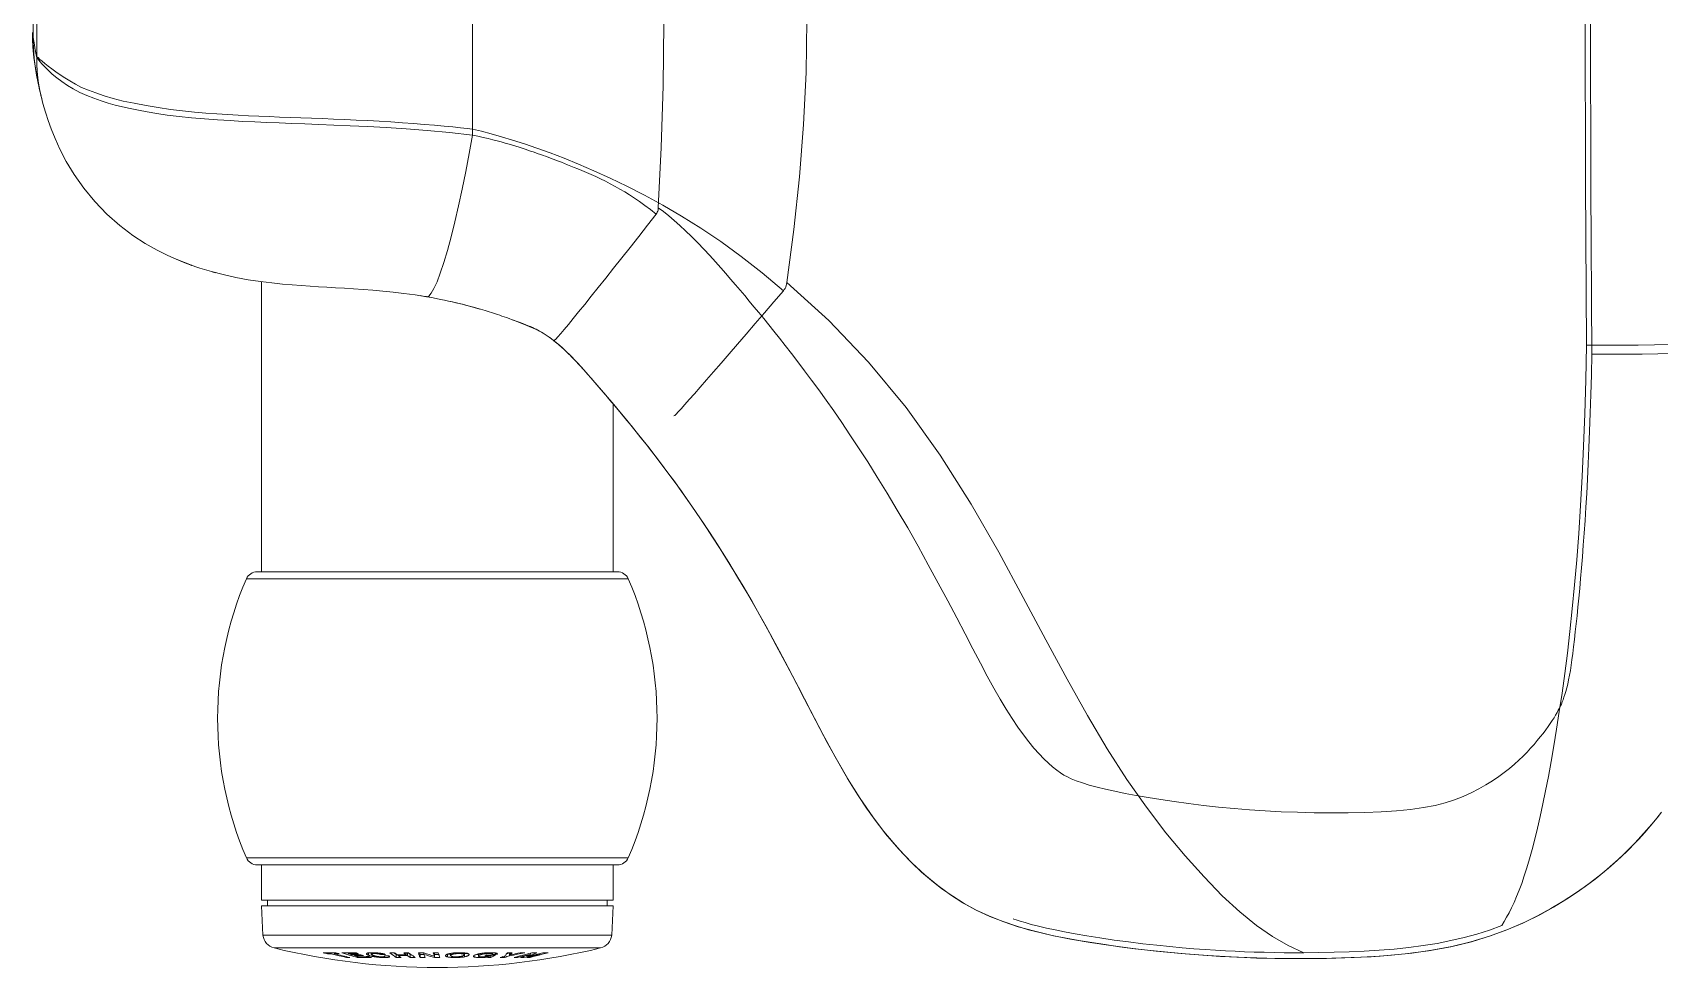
# Model space of a CAD drawing. Header units: centimetres. Extents: x 118932 to 154602, y -32682 to -23521.
# Drawn here: x 129552.34 to 129580.09, y -28103.55 to -28087.61 of the extents above; entities that cross this region are included whole.
import ezdxf

# ---------------------------------------------------------------- set-up
doc = ezdxf.new("R2010")
doc.units = ezdxf.units.CM
doc.header["$LTSCALE"] = 50
doc.header["$MEASUREMENT"] = 0
doc.layers.add('GEN_02_TF_Mobilya', color=7, linetype='Continuous', lineweight=5, true_color=0x745e3d)

# ---------------------------------------------------------------- blocks, each defined once
blk = doc.blocks.new('spor aletleri 5')
at = {"layer": 'GEN_02_TF_Mobilya'}
for p, q in [((-90.096, -11.267), (-90.09, -11.292)), ((-86.34, -14.412), (-86.34, -19.36)), ((-83.534, -14.668), (-83.411, -14.69)), ((-80.341, -16.497), (-80.341, -19.36)), ((-86.598, -19.48), (-80.083, -19.48)), ((-86.598, -24.238), (-80.083, -24.238)), ((-80.267, -24.359), (-86.415, -24.359)), ((-86.24, -25.059), (-86.24, -24.959)), ((-80.441, -25.059), (-80.441, -24.959)), ((-86.125, -25.777), (-80.556, -25.777)), ((-84.467, -25.882), (-84.467, -25.883)), ((-84.414, -25.873), (-84.414, -25.858)), ((-84.041, -25.887), (-84.034, -25.887)), ((-83.802, -25.888), (-83.793, -25.888)), ((-83.063, -25.88), (-83.063, -25.861)), ((-82.976, -25.873), (-82.976, -25.857)), ((-82.803, -25.898), (-82.803, -25.882)), ((-82.559, -25.881), (-82.559, -25.864)), ((-82.545, -25.938), (-82.545, -25.927)), ((-82.465, -25.873), (-82.465, -25.858)), ((-81.594, -25.882), (-81.594, -25.871))]:
    blk.add_line(p, q, dxfattribs=at)
at = {"layer": 'GEN_02_TF_Mobilya', "flags": 128}
for points in [[(-73.517, -25.282), (-73.504, -25.287), (-73.465, -25.299), (-73.4, -25.319), (-73.314, -25.344), (-73.208, -25.374), (-73.086, -25.405), (-72.952, -25.437), (-72.803, -25.47), (-72.641, -25.502), (-72.462, -25.536), (-72.259, -25.571), (-72.037, -25.606), (-71.797, -25.641), (-71.549, -25.674), (-71.306, -25.705), (-71.069, -25.731), (-70.845, -25.754), (-70.633, -25.773), (-70.433, -25.79), (-70.244, -25.804), (-70.066, -25.815), (-69.896, -25.825), (-69.732, -25.833), (-69.57, -25.84), (-69.404, -25.846), (-69.237, -25.851), (-69.066, -25.855), (-68.895, -25.857), (-68.727, -25.858), (-68.557, -25.858), (-68.828, -25.733), (-69.095, -25.58), (-69.368, -25.391), (-69.653, -25.16), (-69.951, -24.885), (-70.261, -24.566), (-70.583, -24.208), (-70.911, -23.812), (-71.243, -23.378), (-71.576, -22.903), (-71.912, -22.382), (-72.252, -21.811), (-72.599, -21.193), (-72.959, -20.523), (-73.345, -19.798), (-73.764, -19.025), (-74.236, -18.206), (-74.763, -17.373), (-75.345, -16.56), (-75.983, -15.787), (-76.662, -15.076), (-77.378, -14.427), (-77.259, -13.524), (-77.165, -12.626), (-77.095, -11.733), (-77.051, -10.843), (-77.037, -9.956)], [(-63.67, -9.961), (-63.664, -12.806), (-63.646, -15.649), (-63.654, -16.002), (-63.663, -16.339), (-63.673, -16.658), (-63.684, -16.961), (-63.696, -17.249), (-63.708, -17.522), (-63.721, -17.78), (-63.734, -18.026), (-63.748, -18.26), (-63.762, -18.484), (-63.777, -18.7), (-63.792, -18.907), (-63.807, -19.105), (-63.822, -19.293), (-63.838, -19.473), (-63.853, -19.645), (-63.869, -19.808), (-63.884, -19.963), (-63.899, -20.11), (-63.914, -20.25), (-63.929, -20.385), (-63.944, -20.515), (-63.958, -20.64), (-63.972, -20.755), (-63.985, -20.86), (-63.999, -20.955), (-64.013, -21.043), (-64.027, -21.126), (-64.043, -21.203), (-64.058, -21.275), (-64.074, -21.34), (-64.09, -21.4), (-64.106, -21.453), (-64.122, -21.5), (-64.137, -21.543), (-64.151, -21.581), (-64.166, -21.616), (-64.181, -21.649), (-64.198, -21.685), (-64.218, -21.723), (-64.24, -21.762), (-64.264, -21.804), (-64.291, -21.849), (-64.321, -21.896), (-64.355, -21.946), (-64.392, -22), (-64.433, -22.056), (-64.478, -22.116), (-64.526, -22.178), (-64.577, -22.241), (-64.632, -22.305), (-64.69, -22.371), (-64.752, -22.437), (-64.819, -22.505), (-64.89, -22.574), (-64.967, -22.643), (-65.049, -22.713), (-65.139, -22.784), (-65.235, -22.854), (-65.34, -22.925), (-65.453, -22.996), (-65.575, -23.065), (-65.706, -23.132), (-65.844, -23.194), (-65.991, -23.25), (-66.146, -23.3), (-66.319, -23.344), (-66.517, -23.382), (-66.739, -23.415), (-66.981, -23.44), (-67.241, -23.457), (-67.517, -23.468), (-67.802, -23.473), (-68.092, -23.474), (-68.382, -23.47), (-68.667, -23.463), (-68.946, -23.452), (-69.22, -23.438), (-69.487, -23.42), (-69.75, -23.399), (-70.014, -23.374), (-70.273, -23.345), (-70.527, -23.314), (-70.771, -23.28), (-71, -23.246), (-71.216, -23.211), (-71.417, -23.175), (-71.606, -23.14), (-71.782, -23.105), (-71.942, -23.07), (-72.087, -23.034), (-72.219, -22.999), (-72.337, -22.962), (-72.441, -22.926), (-72.527, -22.89), (-72.593, -22.859), (-72.651, -22.827), (-72.711, -22.788), (-72.775, -22.742), (-72.844, -22.688), (-72.917, -22.624), (-72.994, -22.55), (-73.077, -22.464), (-73.163, -22.368), (-73.252, -22.26), (-73.343, -22.141), (-73.437, -22.009), (-73.535, -21.864), (-73.635, -21.705), (-73.739, -21.531), (-73.846, -21.343), (-73.959, -21.139), (-74.077, -20.917), (-74.203, -20.677), (-74.338, -20.419), (-74.481, -20.146), (-74.634, -19.856), (-74.795, -19.555), (-74.965, -19.241), (-75.141, -18.923), (-75.317, -18.611), (-75.494, -18.308), (-75.667, -18.019), (-75.836, -17.744), (-75.998, -17.487), (-76.154, -17.246), (-76.302, -17.022), (-76.443, -16.813), (-76.579, -16.617), (-76.709, -16.432), (-76.835, -16.257), (-76.956, -16.091), (-77.075, -15.932), (-77.189, -15.781), (-77.299, -15.637), (-77.405, -15.502), (-77.504, -15.376), (-77.598, -15.258), (-77.688, -15.147), (-77.774, -15.041), (-77.858, -14.939), (-77.939, -14.841), (-78.019, -14.745), (-78.098, -14.651), (-78.177, -14.558), (-78.257, -14.465), (-78.338, -14.371), (-78.42, -14.275), (-78.505, -14.178), (-78.595, -14.076), (-78.692, -13.968), (-78.794, -13.857), (-78.899, -13.748), (-79.003, -13.642), (-79.105, -13.544), (-79.204, -13.453), (-79.3, -13.369), (-79.393, -13.291), (-79.484, -13.218), (-79.571, -13.152), (-79.52, -12.124), (-79.49, -11.075), (-79.479, -9.996)], [(-63.761, -9.961), (-63.755, -12.729), (-63.737, -15.495), (-63.751, -16.095), (-63.768, -16.669), (-63.788, -17.216), (-63.812, -17.737), (-63.839, -18.232), (-63.87, -18.705), (-63.904, -19.155), (-63.94, -19.583), (-63.979, -19.991), (-64.021, -20.379), (-64.064, -20.748), (-64.109, -21.098), (-64.155, -21.431), (-64.201, -21.746), (-64.248, -22.046), (-64.295, -22.33), (-64.342, -22.599), (-64.388, -22.854), (-64.434, -23.095), (-64.48, -23.321), (-64.526, -23.534), (-64.572, -23.735), (-64.617, -23.922), (-64.663, -24.097), (-64.708, -24.259), (-64.754, -24.409), (-64.799, -24.548), (-64.843, -24.675), (-64.887, -24.793), (-64.931, -24.901), (-64.974, -25.001), (-65.016, -25.092), (-65.058, -25.177), (-65.1, -25.254), (-65.142, -25.327), (-65.184, -25.395), (-65.392, -25.471), (-65.606, -25.539), (-65.826, -25.599), (-66.051, -25.652), (-66.284, -25.698), (-66.523, -25.737), (-66.769, -25.77), (-67.02, -25.797), (-67.274, -25.817), (-67.531, -25.833), (-67.787, -25.844), (-68.044, -25.851), (-68.301, -25.856), (-68.557, -25.858)], [(-82.741, -8.011), (-82.741, -11.911), (-82.796, -12.224), (-82.855, -12.532), (-82.916, -12.833), (-82.979, -13.121), (-83.043, -13.394), (-83.106, -13.648), (-83.169, -13.88), (-83.231, -14.086), (-83.29, -14.265), (-83.346, -14.413), (-83.398, -14.528), (-83.446, -14.61), (-83.488, -14.658), (-83.525, -14.67), (-83.721, -14.638), (-83.911, -14.612), (-84.094, -14.59), (-84.271, -14.572), (-84.442, -14.557), (-84.608, -14.545), (-84.77, -14.535), (-84.927, -14.526), (-85.078, -14.517), (-85.225, -14.508), (-85.368, -14.5), (-85.513, -14.491), (-85.661, -14.48), (-85.817, -14.468), (-85.984, -14.453), (-86.164, -14.435), (-86.36, -14.41), (-86.566, -14.379), (-86.78, -14.34), (-86.994, -14.293), (-87.196, -14.24), (-87.39, -14.182), (-87.576, -14.118), (-87.757, -14.047), (-87.937, -13.968), (-88.123, -13.875), (-88.323, -13.762), (-88.535, -13.623), (-88.759, -13.454), (-88.978, -13.26), (-89.185, -13.047), (-89.373, -12.819), (-89.535, -12.587), (-89.671, -12.361), (-89.778, -12.155), (-89.862, -11.969), (-89.927, -11.806), (-89.979, -11.662), (-90.02, -11.538), (-90.051, -11.433), (-90.075, -11.349), (-90.09, -11.292), (-90.116, -11.178), (-90.138, -11.063), (-90.154, -10.947), (-90.165, -10.831), (-90.171, -10.714), (-90.171, -10.597), (-90.171, -9.325)], [(-77.437, -14.566), (-77.802, -14.261), (-78.159, -13.982), (-78.507, -13.73), (-78.846, -13.501), (-79.175, -13.293), (-79.495, -13.105), (-79.806, -12.936), (-80.106, -12.783), (-80.395, -12.645), (-80.671, -12.52), (-80.932, -12.408), (-81.18, -12.307), (-81.416, -12.216), (-81.641, -12.135), (-81.856, -12.063), (-82.058, -11.999), (-82.246, -11.942), (-82.423, -11.892), (-82.588, -11.848), (-82.741, -11.81), (-82.834, -11.8), (-82.946, -11.788), (-83.078, -11.774), (-83.226, -11.76), (-83.388, -11.745), (-83.563, -11.73), (-83.747, -11.715), (-83.938, -11.701), (-84.133, -11.688), (-84.332, -11.676), (-84.529, -11.666), (-84.726, -11.656), (-84.92, -11.648), (-85.111, -11.64), (-85.3, -11.632), (-85.486, -11.625), (-85.67, -11.619), (-85.853, -11.612), (-86.033, -11.604), (-86.211, -11.597), (-86.388, -11.59), (-86.564, -11.582), (-86.739, -11.573), (-86.918, -11.563), (-87.101, -11.55), (-87.289, -11.536), (-87.485, -11.519), (-87.686, -11.498), (-87.895, -11.474), (-88.104, -11.444), (-88.31, -11.409), (-88.51, -11.37), (-88.7, -11.333), (-88.872, -11.291), (-89.025, -11.242), (-89.165, -11.19), (-89.294, -11.145), (-89.41, -11.099), (-89.513, -11.044), (-89.608, -10.988), (-89.696, -10.937), (-89.776, -10.887), (-89.851, -10.835), (-89.919, -10.784), (-89.981, -10.736), (-90.035, -10.691), (-90.083, -10.654), (-90.121, -10.622), (-90.151, -10.591), (-90.171, -10.577), (-90.183, -10.53), (-90.194, -10.48), (-90.205, -10.428), (-90.215, -10.372), (-90.225, -10.313), (-90.234, -10.25), (-90.234, -9.672)], [(-90.214, -10.655), (-90.217, -10.635), (-90.228, -10.535), (-90.238, -10.432), (-90.244, -10.324), (-90.247, -10.212), (-90.246, -10.163), (-90.245, -10.284), (-90.239, -10.407), (-90.229, -10.531), (-90.214, -10.655), (-90.196, -10.775), (-90.211, -10.662)], [(-90.235, -10.25), (-90.234, -10.25), (-90.233, -10.332), (-90.231, -10.419), (-90.226, -10.508), (-90.218, -10.602), (-90.207, -10.699), (-90.192, -10.799), (-90.196, -10.775), (-90.177, -10.889), (-90.156, -11), (-90.134, -11.104), (-90.112, -11.202), (-90.097, -11.261)], [(-90.234, -10.255), (-90.221, -10.339), (-90.208, -10.416), (-90.195, -10.485), (-90.183, -10.545), (-90.171, -10.597), (-90.151, -10.618), (-90.12, -10.66), (-90.081, -10.705), (-90.033, -10.755), (-89.976, -10.813), (-89.91, -10.874), (-89.833, -10.936), (-89.746, -10.999), (-89.652, -11.064), (-89.552, -11.126), (-89.441, -11.185), (-89.322, -11.237), (-89.199, -11.285), (-89.075, -11.328), (-88.957, -11.367), (-88.837, -11.402), (-88.711, -11.432), (-88.579, -11.461), (-88.439, -11.489), (-88.289, -11.517), (-88.126, -11.544), (-87.948, -11.57), (-87.747, -11.595), (-87.532, -11.617), (-87.312, -11.637), (-87.09, -11.653), (-86.876, -11.666), (-86.665, -11.678), (-86.456, -11.688), (-86.247, -11.697), (-86.037, -11.705), (-85.822, -11.714), (-85.599, -11.722), (-85.362, -11.731), (-85.106, -11.741), (-84.83, -11.752), (-84.531, -11.766), (-84.211, -11.784), (-83.871, -11.807), (-83.512, -11.835), (-83.135, -11.869), (-82.741, -11.911), (-82.648, -11.931), (-82.56, -11.951), (-82.476, -11.971), (-82.396, -11.991), (-82.321, -12.011), (-82.25, -12.03), (-82.182, -12.049), (-82.118, -12.068), (-82.058, -12.086), (-82.001, -12.103), (-81.946, -12.12), (-81.894, -12.137), (-81.844, -12.153), (-81.797, -12.169), (-81.75, -12.185), (-81.706, -12.2), (-81.662, -12.215), (-81.62, -12.23), (-81.578, -12.245), (-81.537, -12.259), (-81.495, -12.274), (-81.453, -12.29), (-81.411, -12.306), (-81.367, -12.322), (-81.321, -12.34), (-81.274, -12.358), (-81.224, -12.377), (-81.173, -12.398), (-81.12, -12.419), (-81.066, -12.441), (-81.008, -12.464), (-80.944, -12.49), (-80.874, -12.518), (-80.798, -12.55), (-80.719, -12.584), (-80.637, -12.621), (-80.556, -12.66), (-80.473, -12.701), (-80.39, -12.743), (-80.308, -12.788), (-80.226, -12.834), (-80.144, -12.883), (-80.062, -12.934), (-79.978, -12.988), (-79.891, -13.047), (-79.8, -13.112), (-79.705, -13.183), (-79.608, -13.26)], [(-90.192, -10.799), (-90.192, -10.8), (-90.177, -10.886), (-90.162, -10.971), (-90.158, -10.988)], [(-90.171, -10.577), (-90.171, -10.7), (-90.165, -10.822), (-90.154, -10.944), (-90.137, -11.065), (-90.114, -11.185)], [(-90.152, -11.02), (-90.146, -11.05), (-90.127, -11.138), (-90.107, -11.221), (-90.088, -11.299)], [(-81.352, -15.419), (-81.342, -15.413), (-81.32, -15.391), (-81.285, -15.352), (-81.237, -15.297), (-81.177, -15.227), (-81.105, -15.141), (-81.023, -15.041), (-80.93, -14.927), (-80.827, -14.8), (-80.715, -14.662), (-80.595, -14.512), (-80.467, -14.352), (-80.334, -14.184), (-80.195, -14.008), (-80.052, -13.827), (-79.905, -13.641), (-79.757, -13.451), (-79.608, -13.26), (-79.597, -13.245), (-79.589, -13.229), (-79.582, -13.211), (-79.576, -13.193), (-79.573, -13.173), (-79.571, -13.152)], [(-87.704, -14.069), (-87.605, -14.107), (-87.529, -14.135), (-87.537, -14.132), (-87.794, -14.031)], [(-87.125, -14.259), (-87.182, -14.244), (-87.192, -14.241)], [(-79.304, -16.698), (-79.292, -16.694), (-79.267, -16.673), (-79.231, -16.634), (-79.182, -16.579), (-79.12, -16.509), (-79.044, -16.424), (-78.956, -16.325), (-78.857, -16.213), (-78.748, -16.087), (-78.628, -15.95), (-78.5, -15.803), (-78.364, -15.645), (-78.22, -15.479), (-78.071, -15.306), (-77.917, -15.127), (-77.759, -14.943), (-77.598, -14.756), (-77.437, -14.566), (-77.422, -14.548), (-77.409, -14.527), (-77.398, -14.504), (-77.389, -14.48), (-77.382, -14.454), (-77.378, -14.427)], [(-83.526, -14.666), (-83.534, -14.668), (-83.58, -14.66), (-83.635, -14.651)], [(-83.525, -14.67), (-83.441, -14.685), (-83.362, -14.699), (-83.287, -14.714), (-83.216, -14.729), (-83.149, -14.744), (-83.085, -14.758), (-83.025, -14.772), (-82.968, -14.786), (-82.914, -14.799), (-82.862, -14.812), (-82.814, -14.825), (-82.768, -14.837), (-82.724, -14.849), (-82.682, -14.861), (-82.642, -14.872), (-82.603, -14.884), (-82.565, -14.895), (-82.527, -14.906), (-82.491, -14.917), (-82.455, -14.928), (-82.419, -14.94), (-82.383, -14.951), (-82.348, -14.962), (-82.312, -14.974), (-82.276, -14.986), (-82.24, -14.999), (-82.202, -15.012), (-82.161, -15.026), (-82.116, -15.043), (-82.063, -15.062), (-81.944, -15.106), (-81.885, -15.127), (-81.834, -15.147), (-81.792, -15.163), (-81.754, -15.179), (-81.719, -15.194), (-81.687, -15.209), (-81.657, -15.224), (-81.627, -15.239), (-81.597, -15.256), (-81.566, -15.273), (-81.535, -15.292), (-81.503, -15.312), (-81.469, -15.334), (-81.433, -15.359), (-81.394, -15.387)], [(-82.615, -14.88), (-82.616, -14.88), (-82.871, -14.81), (-83.112, -14.752)], [(-81.664, -15.22), (-81.812, -15.158), (-82.052, -15.066)], [(-81.355, -15.417), (-81.358, -15.414), (-81.392, -15.389), (-81.424, -15.365)], [(-62.458, -23.462), (-62.537, -23.561), (-62.62, -23.663), (-62.711, -23.768), (-62.808, -23.877), (-62.914, -23.99), (-63.029, -24.107), (-63.153, -24.227), (-63.288, -24.35), (-63.433, -24.475), (-63.59, -24.601), (-63.759, -24.728), (-63.94, -24.855), (-64.135, -24.981), (-64.345, -25.106), (-64.574, -25.23), (-64.823, -25.351), (-65.095, -25.467), (-65.392, -25.576), (-65.708, -25.671), (-66.037, -25.751), (-66.374, -25.815), (-66.717, -25.864), (-67.064, -25.901), (-67.41, -25.926), (-67.75, -25.942), (-68.082, -25.952), (-68.409, -25.957), (-68.732, -25.958), (-69.053, -25.955), (-69.368, -25.948), (-69.676, -25.936), (-69.981, -25.921), (-70.285, -25.902), (-70.585, -25.878), (-70.882, -25.851), (-71.171, -25.821), (-71.445, -25.789), (-71.704, -25.755), (-71.946, -25.72), (-72.175, -25.685), (-72.396, -25.649), (-72.612, -25.61), (-72.827, -25.567), (-73.041, -25.519), (-73.255, -25.465), (-73.47, -25.402), (-73.69, -25.328), (-73.914, -25.24), (-74.137, -25.136), (-74.352, -25.02), (-74.549, -24.896), (-74.734, -24.766), (-74.91, -24.628), (-75.079, -24.482), (-75.245, -24.325), (-75.408, -24.158), (-75.566, -23.98), (-75.722, -23.793), (-75.873, -23.596), (-76.02, -23.39), (-76.162, -23.177), (-76.299, -22.958), (-76.431, -22.735), (-76.561, -22.506), (-76.689, -22.271), (-76.816, -22.031), (-76.945, -21.785), (-77.076, -21.532), (-77.213, -21.268), (-77.356, -20.995), (-77.506, -20.713), (-77.66, -20.428), (-77.816, -20.146), (-77.972, -19.87), (-78.126, -19.606), (-78.277, -19.354), (-78.423, -19.117), (-78.564, -18.894), (-78.698, -18.687), (-78.826, -18.494), (-78.948, -18.314), (-79.065, -18.146), (-79.177, -17.987), (-79.285, -17.837), (-79.39, -17.694), (-79.493, -17.557), (-79.592, -17.427), (-79.688, -17.302), (-79.78, -17.185), (-79.867, -17.074), (-79.95, -16.971), (-80.03, -16.872), (-80.107, -16.779), (-80.181, -16.688), (-80.254, -16.601), (-80.326, -16.516), (-80.397, -16.431), (-80.468, -16.348), (-80.54, -16.264), (-80.614, -16.179), (-80.689, -16.091), (-80.767, -16.003), (-80.844, -15.916), (-80.917, -15.835), (-80.987, -15.759), (-81.052, -15.691), (-81.113, -15.63), (-81.17, -15.576), (-81.221, -15.529), (-81.268, -15.488), (-81.312, -15.451), (-81.352, -15.419), (-81.394, -15.387)], [(-62.506, -23.523), (-62.561, -23.592), (-62.65, -23.697), (-62.744, -23.806), (-62.846, -23.919), (-62.959, -24.037), (-63.082, -24.159), (-63.215, -24.285), (-63.361, -24.414), (-63.519, -24.545), (-63.691, -24.678), (-63.878, -24.812), (-64.08, -24.946), (-64.299, -25.079), (-64.535, -25.21), (-64.792, -25.336), (-65.07, -25.457), (-65.373, -25.57), (-65.701, -25.67), (-66.054, -25.755), (-66.431, -25.824), (-66.831, -25.878), (-67.255, -25.916), (-67.701, -25.941), (-68.171, -25.954), (-68.675, -25.958), (-69.19, -25.952), (-69.702, -25.935), (-70.196, -25.908), (-70.651, -25.873), (-71.077, -25.831), (-71.477, -25.784), (-71.852, -25.734), (-72.205, -25.681), (-72.538, -25.624), (-72.853, -25.562), (-73.151, -25.492), (-73.431, -25.414), (-73.693, -25.327), (-73.934, -25.231), (-74.16, -25.125), (-74.375, -25.006), (-74.588, -24.87), (-74.805, -24.711), (-75.025, -24.53), (-75.247, -24.323), (-75.47, -24.089), (-75.693, -23.829), (-75.913, -23.542), (-76.13, -23.227), (-76.343, -22.885), (-76.555, -22.516), (-76.765, -22.129), (-76.975, -21.727), (-77.18, -21.331), (-77.373, -20.963), (-77.558, -20.617), (-77.733, -20.295), (-77.901, -19.994), (-78.063, -19.714), (-78.218, -19.451), (-78.369, -19.203), (-78.515, -18.97), (-78.656, -18.752), (-78.791, -18.546), (-78.923, -18.351), (-79.05, -18.167), (-79.173, -17.993), (-79.292, -17.828), (-79.407, -17.671), (-79.519, -17.523), (-79.626, -17.383), (-79.729, -17.249), (-79.829, -17.122), (-79.926, -17.002), (-80.019, -16.886), (-80.109, -16.776), (-80.196, -16.671), (-80.28, -16.57), (-80.361, -16.474), (-80.439, -16.382), (-80.514, -16.295), (-80.585, -16.212), (-80.653, -16.133), (-80.718, -16.059), (-80.779, -15.989), (-80.837, -15.924), (-80.892, -15.862), (-80.944, -15.805), (-80.993, -15.752), (-81.041, -15.703), (-81.086, -15.657), (-81.129, -15.614), (-81.171, -15.574), (-81.211, -15.538), (-81.25, -15.503), (-81.287, -15.471), (-81.323, -15.442), (-81.343, -15.427)], [(-61.1, -15.407), (-61.194, -15.421), (-61.317, -15.435), (-61.469, -15.447), (-61.646, -15.459), (-61.849, -15.469), (-62.073, -15.478), (-62.317, -15.485), (-62.579, -15.49), (-62.855, -15.494), (-63.142, -15.496), (-63.437, -15.496), (-63.737, -15.495)], [(-61.006, -15.528), (-61.036, -15.545), (-61.096, -15.561), (-61.185, -15.576), (-61.304, -15.59), (-61.45, -15.602), (-61.621, -15.614), (-61.816, -15.624), (-62.033, -15.633), (-62.27, -15.64), (-62.523, -15.645), (-62.79, -15.649), (-63.068, -15.651), (-63.355, -15.651), (-63.646, -15.649)], [(-80.267, -19.36), (-80.274, -19.36), (-86.415, -19.36)], [(-80.341, -24.359), (-80.341, -24.959), (-86.34, -24.959), (-86.34, -24.359)], [(-80.341, -25.059), (-86.34, -25.059), (-86.315, -25.559), (-80.366, -25.559), (-80.341, -25.059)], [(-85.234, -25.859), (-85.234, -25.873), (-85.263, -25.866), (-85.291, -25.858), (-85.237, -25.859), (-85.183, -25.859), (-85.129, -25.859), (-85.075, -25.858), (-85.047, -25.866), (-85.018, -25.873), (-85.038, -25.874), (-85.058, -25.874), (-85.078, -25.874), (-85.098, -25.874)], [(-85.234, -25.873), (-85.214, -25.874), (-85.194, -25.874), (-85.174, -25.874), (-85.154, -25.874), (-85.154, -25.859)], [(-85.154, -25.874), (-85.084, -25.893), (-85.017, -25.909), (-84.953, -25.925), (-84.891, -25.939), (-84.891, -25.926)], [(-85.098, -25.858), (-85.098, -25.874), (-85.061, -25.884), (-85.026, -25.893), (-84.991, -25.902), (-84.958, -25.91), (-84.926, -25.918), (-84.895, -25.925), (-84.865, -25.932), (-84.836, -25.939), (-84.864, -25.939), (-84.891, -25.939)], [(-84.709, -25.92), (-84.709, -25.938), (-84.737, -25.93), (-84.766, -25.922), (-84.797, -25.913), (-84.828, -25.903), (-84.862, -25.893), (-84.896, -25.882), (-84.933, -25.87), (-84.971, -25.858), (-84.911, -25.859), (-84.851, -25.859), (-84.792, -25.859), (-84.732, -25.858), (-84.72, -25.862), (-84.697, -25.87), (-84.685, -25.874), (-84.728, -25.874), (-84.771, -25.874), (-84.814, -25.874), (-84.857, -25.874)], [(-84.857, -25.859), (-84.857, -25.874), (-84.83, -25.883), (-84.803, -25.891), (-84.756, -25.892)], [(-84.709, -25.938), (-84.648, -25.939), (-84.586, -25.939), (-84.525, -25.939), (-84.463, -25.938), (-84.486, -25.931), (-84.51, -25.925), (-84.555, -25.925), (-84.599, -25.926), (-84.644, -25.926), (-84.689, -25.925), (-84.706, -25.921), (-84.723, -25.916), (-84.739, -25.911), (-84.756, -25.906), (-84.756, -25.892), (-84.725, -25.892), (-84.686, -25.891), (-84.646, -25.891), (-84.623, -25.898), (-84.6, -25.905), (-84.639, -25.906), (-84.678, -25.906), (-84.717, -25.906), (-84.756, -25.906)], [(-84.517, -25.861), (-84.517, -25.9), (-84.523, -25.897), (-84.528, -25.895), (-84.533, -25.893), (-84.537, -25.89), (-84.541, -25.888), (-84.544, -25.886), (-84.547, -25.883), (-84.549, -25.881), (-84.55, -25.879), (-84.55, -25.877), (-84.55, -25.876), (-84.55, -25.875), (-84.549, -25.873), (-84.548, -25.871), (-84.545, -25.869), (-84.54, -25.866), (-84.533, -25.864), (-84.524, -25.862), (-84.513, -25.86), (-84.501, -25.859), (-84.486, -25.858), (-84.47, -25.857)], [(-84.399, -25.93), (-84.41, -25.928), (-84.421, -25.926), (-84.431, -25.924), (-84.441, -25.922), (-84.451, -25.92), (-84.459, -25.918), (-84.468, -25.916), (-84.476, -25.914), (-84.484, -25.912), (-84.491, -25.909), (-84.498, -25.907), (-84.504, -25.905), (-84.511, -25.902), (-84.517, -25.9)], [(-84.492, -25.858), (-84.478, -25.862), (-84.467, -25.865)], [(-84.47, -25.857), (-84.45, -25.857), (-84.436, -25.857), (-84.422, -25.858), (-84.408, -25.858), (-84.395, -25.859), (-84.382, -25.859), (-84.369, -25.86), (-84.355, -25.861), (-84.342, -25.863), (-84.33, -25.864), (-84.317, -25.866), (-84.306, -25.867), (-84.294, -25.869), (-84.289, -25.87), (-84.283, -25.871), (-84.278, -25.872), (-84.272, -25.874), (-84.267, -25.875), (-84.262, -25.876), (-84.258, -25.877), (-84.253, -25.878), (-84.249, -25.879), (-84.244, -25.881), (-84.24, -25.882), (-84.238, -25.882), (-84.227, -25.886), (-84.265, -25.886), (-84.303, -25.887)], [(-84.467, -25.857), (-84.467, -25.88), (-84.466, -25.857)], [(-84.303, -25.868), (-84.303, -25.887), (-84.31, -25.885), (-84.318, -25.883), (-84.326, -25.881), (-84.335, -25.879), (-84.344, -25.878), (-84.354, -25.876), (-84.364, -25.875), (-84.375, -25.874), (-84.385, -25.873), (-84.395, -25.873), (-84.405, -25.873), (-84.414, -25.873), (-84.428, -25.873), (-84.439, -25.874), (-84.449, -25.875), (-84.457, -25.876), (-84.463, -25.878), (-84.466, -25.88), (-84.467, -25.883), (-84.467, -25.885), (-84.465, -25.887), (-84.463, -25.89), (-84.459, -25.892), (-84.454, -25.895), (-84.448, -25.898), (-84.441, -25.901), (-84.434, -25.904), (-84.426, -25.907), (-84.417, -25.91), (-84.408, -25.912), (-84.399, -25.915), (-84.389, -25.917), (-84.379, -25.919), (-84.368, -25.921), (-84.355, -25.923), (-84.341, -25.924), (-84.326, -25.926), (-84.312, -25.927), (-84.298, -25.927), (-84.285, -25.927), (-84.276, -25.927), (-84.269, -25.927), (-84.262, -25.926), (-84.255, -25.926), (-84.25, -25.925), (-84.246, -25.924), (-84.244, -25.923), (-84.242, -25.923), (-84.241, -25.922), (-84.24, -25.921), (-84.239, -25.921), (-84.239, -25.92), (-84.239, -25.919), (-84.238, -25.918)], [(-84.399, -25.914), (-84.399, -25.93), (-84.38, -25.932), (-84.361, -25.934), (-84.343, -25.936), (-84.326, -25.938), (-84.308, -25.939), (-84.29, -25.94), (-84.271, -25.94), (-84.251, -25.94), (-84.251, -25.925)], [(-84.166, -25.932), (-84.166, -25.911), (-84.163, -25.913), (-84.16, -25.915), (-84.158, -25.917), (-84.156, -25.919), (-84.155, -25.921), (-84.155, -25.923), (-84.155, -25.923), (-84.155, -25.924), (-84.155, -25.926), (-84.157, -25.928), (-84.159, -25.929), (-84.162, -25.931), (-84.166, -25.932), (-84.172, -25.934), (-84.179, -25.936), (-84.188, -25.937), (-84.199, -25.938), (-84.21, -25.939), (-84.223, -25.94), (-84.237, -25.94), (-84.251, -25.94)], [(-84.238, -25.913), (-84.238, -25.918), (-84.238, -25.918), (-84.239, -25.917), (-84.239, -25.916), (-84.239, -25.916), (-84.24, -25.915), (-84.241, -25.914), (-84.242, -25.913), (-84.204, -25.912), (-84.166, -25.911)], [(-84.083, -25.859), (-84.079, -25.862), (-84.06, -25.875), (-84.041, -25.887), (-84.041, -25.938), (-84.068, -25.92), (-84.096, -25.901), (-84.125, -25.88), (-84.154, -25.858), (-84.113, -25.858), (-84.072, -25.859), (-84.061, -25.867), (-84.05, -25.875), (-84.04, -25.883), (-84.029, -25.891), (-83.99, -25.891), (-83.95, -25.891), (-83.911, -25.891), (-83.872, -25.891)], [(-84.041, -25.938), (-84, -25.938), (-83.959, -25.939), (-83.971, -25.931), (-83.984, -25.922), (-83.996, -25.914), (-84.008, -25.905), (-84.008, -25.891)], [(-84.008, -25.905), (-83.969, -25.906), (-83.93, -25.906), (-83.891, -25.906), (-83.852, -25.905), (-83.852, -25.858)], [(-83.872, -25.858), (-83.915, -25.859), (-83.904, -25.867), (-83.893, -25.875), (-83.883, -25.883), (-83.872, -25.891), (-83.872, -25.858), (-83.833, -25.858), (-83.813, -25.873), (-83.794, -25.887), (-83.775, -25.9), (-83.756, -25.913), (-83.738, -25.926), (-83.719, -25.938), (-83.761, -25.938), (-83.802, -25.939)], [(-83.852, -25.905), (-83.839, -25.914), (-83.827, -25.922), (-83.814, -25.931), (-83.802, -25.939), (-83.802, -25.888), (-83.818, -25.877), (-83.835, -25.866), (-83.847, -25.858)], [(-83.636, -25.887), (-83.636, -25.938), (-83.639, -25.928), (-83.643, -25.92), (-83.646, -25.911), (-83.648, -25.902), (-83.651, -25.894), (-83.654, -25.887), (-83.656, -25.879), (-83.661, -25.865), (-83.663, -25.858), (-83.641, -25.858), (-83.619, -25.858), (-83.596, -25.859), (-83.573, -25.859), (-83.526, -25.874), (-83.48, -25.889), (-83.436, -25.903), (-83.392, -25.915)], [(-83.646, -25.858), (-83.645, -25.862), (-83.641, -25.875), (-83.636, -25.887), (-83.608, -25.887), (-83.568, -25.888)], [(-83.569, -25.86), (-83.569, -25.886), (-83.564, -25.899), (-83.56, -25.913), (-83.555, -25.926), (-83.551, -25.939), (-83.593, -25.938), (-83.636, -25.938)], [(-83.569, -25.886), (-83.521, -25.9), (-83.475, -25.914), (-83.43, -25.927), (-83.387, -25.939), (-83.387, -25.888), (-83.392, -25.886)], [(-83.394, -25.859), (-83.392, -25.864), (-83.392, -25.915), (-83.397, -25.902), (-83.401, -25.888), (-83.406, -25.874), (-83.411, -25.859), (-83.392, -25.859), (-83.341, -25.858), (-83.325, -25.858), (-83.318, -25.881), (-83.314, -25.892), (-83.311, -25.902), (-83.308, -25.912), (-83.305, -25.921), (-83.302, -25.93), (-83.299, -25.938), (-83.341, -25.938), (-83.387, -25.939)], [(-83.387, -25.888), (-83.357, -25.888), (-83.316, -25.887)], [(-83.166, -25.882), (-83.166, -25.929), (-83.173, -25.927), (-83.178, -25.926), (-83.183, -25.924), (-83.188, -25.922), (-83.191, -25.92), (-83.194, -25.918), (-83.197, -25.916), (-83.198, -25.914), (-83.199, -25.911), (-83.2, -25.909), (-83.2, -25.909), (-83.2, -25.907), (-83.199, -25.905), (-83.198, -25.902), (-83.196, -25.9), (-83.194, -25.897), (-83.191, -25.895), (-83.188, -25.892), (-83.184, -25.89), (-83.18, -25.888), (-83.175, -25.885), (-83.17, -25.883), (-83.164, -25.881), (-83.158, -25.879), (-83.151, -25.877), (-83.144, -25.875), (-83.136, -25.873), (-83.127, -25.871), (-83.118, -25.869), (-83.102, -25.866), (-83.085, -25.864), (-83.066, -25.862), (-83.047, -25.86), (-83.027, -25.859), (-83.006, -25.858), (-82.986, -25.857), (-82.965, -25.857), (-82.945, -25.857), (-82.926, -25.858), (-82.908, -25.859), (-82.89, -25.86), (-82.874, -25.862), (-82.859, -25.863), (-82.846, -25.866), (-82.834, -25.868), (-82.826, -25.87), (-82.818, -25.873), (-82.813, -25.875), (-82.808, -25.878), (-82.804, -25.88), (-82.802, -25.882), (-82.8, -25.885), (-82.799, -25.888), (-82.799, -25.889), (-82.799, -25.89), (-82.8, -25.893), (-82.801, -25.895), (-82.803, -25.898), (-82.805, -25.9), (-82.808, -25.903), (-82.811, -25.905), (-82.815, -25.908), (-82.819, -25.91), (-82.824, -25.912), (-82.829, -25.914), (-82.835, -25.916), (-82.841, -25.919), (-82.848, -25.921), (-82.855, -25.923), (-82.863, -25.925), (-82.872, -25.926), (-82.88, -25.928)], [(-83.166, -25.929), (-83.155, -25.932), (-83.141, -25.934), (-83.126, -25.936), (-83.109, -25.938), (-83.092, -25.939), (-83.073, -25.94), (-83.053, -25.94), (-83.032, -25.94), (-83.032, -25.927)], [(-83.161, -25.88), (-83.154, -25.881), (-83.141, -25.883), (-83.127, -25.885), (-83.115, -25.886)], [(-83.115, -25.908), (-83.115, -25.907), (-83.114, -25.906), (-83.114, -25.904), (-83.113, -25.903), (-83.111, -25.901), (-83.111, -25.868)], [(-83.115, -25.869), (-83.115, -25.908), (-83.115, -25.909), (-83.114, -25.91), (-83.114, -25.912), (-83.113, -25.913), (-83.111, -25.914), (-83.109, -25.916), (-83.107, -25.917), (-83.104, -25.918), (-83.101, -25.919), (-83.097, -25.921), (-83.088, -25.923), (-83.078, -25.924), (-83.066, -25.926), (-83.053, -25.927), (-83.039, -25.927), (-83.024, -25.927), (-83.008, -25.927), (-82.992, -25.927), (-82.977, -25.925), (-82.962, -25.924), (-82.949, -25.922), (-82.936, -25.92), (-82.93, -25.919), (-82.925, -25.918), (-82.92, -25.916), (-82.915, -25.915), (-82.911, -25.914), (-82.907, -25.912), (-82.904, -25.911), (-82.9, -25.909), (-82.898, -25.908), (-82.895, -25.906), (-82.893, -25.905), (-82.891, -25.903), (-82.889, -25.901), (-82.888, -25.9), (-82.886, -25.898), (-82.886, -25.896), (-82.885, -25.895), (-82.885, -25.893), (-82.885, -25.893)], [(-82.903, -25.88), (-82.911, -25.878), (-82.922, -25.876), (-82.934, -25.874), (-82.947, -25.873), (-82.961, -25.873), (-82.976, -25.873), (-82.992, -25.873), (-83.007, -25.873), (-83.022, -25.875), (-83.037, -25.876), (-83.05, -25.878), (-83.063, -25.88), (-83.068, -25.881), (-83.073, -25.882), (-83.078, -25.883), (-83.082, -25.884), (-83.086, -25.886), (-83.089, -25.887), (-83.093, -25.888), (-83.096, -25.89), (-83.098, -25.891), (-83.101, -25.892), (-83.103, -25.894), (-83.105, -25.895), (-83.107, -25.896), (-83.109, -25.898), (-83.11, -25.899), (-83.111, -25.901)], [(-82.885, -25.878), (-82.88, -25.877), (-82.88, -25.928), (-82.896, -25.931), (-82.913, -25.933), (-82.932, -25.936), (-82.951, -25.937), (-82.971, -25.939), (-82.992, -25.94), (-83.012, -25.94), (-83.032, -25.94)], [(-82.903, -25.859), (-82.903, -25.88), (-82.899, -25.881), (-82.895, -25.882), (-82.893, -25.883), (-82.89, -25.885), (-82.888, -25.886), (-82.887, -25.887), (-82.886, -25.889), (-82.885, -25.89), (-82.885, -25.893), (-82.885, -25.892), (-82.885, -25.86)], [(-82.88, -25.877), (-82.862, -25.873), (-82.845, -25.869), (-82.839, -25.867)], [(-82.714, -25.905), (-82.714, -25.929), (-82.718, -25.928), (-82.721, -25.926), (-82.723, -25.924), (-82.725, -25.922), (-82.726, -25.92), (-82.726, -25.918), (-82.726, -25.918), (-82.726, -25.916), (-82.725, -25.914), (-82.723, -25.912), (-82.721, -25.909), (-82.718, -25.907), (-82.715, -25.905), (-82.711, -25.902), (-82.706, -25.9), (-82.697, -25.896), (-82.686, -25.891), (-82.674, -25.887), (-82.661, -25.883), (-82.646, -25.879), (-82.631, -25.876), (-82.614, -25.872), (-82.597, -25.869), (-82.579, -25.867), (-82.56, -25.864), (-82.539, -25.862), (-82.519, -25.86), (-82.498, -25.859), (-82.477, -25.858), (-82.456, -25.857), (-82.436, -25.857), (-82.42, -25.857), (-82.405, -25.858), (-82.391, -25.858), (-82.378, -25.859), (-82.366, -25.86), (-82.355, -25.861), (-82.346, -25.863), (-82.338, -25.864), (-82.331, -25.866), (-82.325, -25.868), (-82.321, -25.871), (-82.318, -25.873), (-82.317, -25.876), (-82.317, -25.877), (-82.317, -25.879), (-82.319, -25.882), (-82.322, -25.885)], [(-82.714, -25.929), (-82.707, -25.932), (-82.697, -25.934), (-82.686, -25.936), (-82.673, -25.938), (-82.659, -25.939), (-82.643, -25.94), (-82.627, -25.94), (-82.609, -25.94), (-82.609, -25.926)], [(-82.674, -25.887), (-82.66, -25.888), (-82.645, -25.889), (-82.64, -25.889)], [(-82.64, -25.914), (-82.64, -25.914), (-82.64, -25.912), (-82.639, -25.911), (-82.638, -25.909), (-82.637, -25.908), (-82.635, -25.907), (-82.633, -25.905), (-82.63, -25.903), (-82.628, -25.902), (-82.625, -25.9), (-82.625, -25.874)], [(-82.64, -25.878), (-82.64, -25.914), (-82.64, -25.915), (-82.639, -25.916), (-82.638, -25.918), (-82.637, -25.919), (-82.635, -25.92), (-82.629, -25.922), (-82.621, -25.924), (-82.611, -25.926), (-82.599, -25.927), (-82.585, -25.927), (-82.57, -25.927), (-82.558, -25.927), (-82.547, -25.927), (-82.535, -25.926), (-82.523, -25.925), (-82.512, -25.924), (-82.5, -25.923), (-82.49, -25.922), (-82.48, -25.92), (-82.471, -25.918), (-82.471, -25.929), (-82.482, -25.938), (-82.426, -25.937), (-82.426, -25.897)], [(-82.419, -25.875), (-82.428, -25.874), (-82.439, -25.873), (-82.451, -25.873), (-82.465, -25.873), (-82.48, -25.873), (-82.496, -25.874), (-82.513, -25.875), (-82.529, -25.876), (-82.544, -25.878), (-82.559, -25.881), (-82.569, -25.883), (-82.579, -25.885), (-82.588, -25.887), (-82.597, -25.889), (-82.605, -25.892), (-82.612, -25.895), (-82.619, -25.897), (-82.625, -25.9)], [(-82.471, -25.929), (-82.481, -25.931), (-82.487, -25.932), (-82.492, -25.932), (-82.497, -25.933), (-82.502, -25.934), (-82.507, -25.934), (-82.512, -25.935), (-82.518, -25.936), (-82.523, -25.936), (-82.528, -25.937), (-82.534, -25.937), (-82.539, -25.938), (-82.545, -25.938), (-82.561, -25.939), (-82.578, -25.94), (-82.594, -25.94), (-82.609, -25.94)], [(-82.445, -25.898), (-82.445, -25.912), (-82.467, -25.912), (-82.489, -25.912), (-82.511, -25.912), (-82.533, -25.912), (-82.519, -25.905), (-82.505, -25.898), (-82.471, -25.898), (-82.424, -25.897), (-82.383, -25.897), (-82.342, -25.896), (-82.364, -25.907), (-82.385, -25.918), (-82.406, -25.928), (-82.426, -25.937)], [(-82.47, -25.918), (-82.461, -25.916), (-82.452, -25.914), (-82.445, -25.912)], [(-82.401, -25.858), (-82.401, -25.886), (-82.401, -25.885), (-82.402, -25.884), (-82.402, -25.883), (-82.403, -25.882), (-82.403, -25.881), (-82.404, -25.881), (-82.405, -25.88), (-82.406, -25.879), (-82.408, -25.878), (-82.409, -25.878), (-82.411, -25.877), (-82.414, -25.877), (-82.416, -25.876), (-82.419, -25.875), (-82.419, -25.857)], [(-82.401, -25.886), (-82.362, -25.885), (-82.322, -25.885), (-82.322, -25.87)], [(-82.196, -25.916), (-82.196, -25.939), (-82.231, -25.939), (-82.267, -25.939), (-82.246, -25.932), (-82.224, -25.925), (-82.202, -25.918), (-82.179, -25.911), (-82.172, -25.898), (-82.165, -25.885), (-82.158, -25.872), (-82.151, -25.858), (-82.129, -25.858), (-82.108, -25.858), (-82.065, -25.859), (-82.072, -25.868), (-82.08, -25.877), (-82.088, -25.886), (-82.096, -25.895)], [(-82.096, -25.859), (-82.096, -25.895), (-82.054, -25.886), (-82.012, -25.877), (-81.97, -25.868), (-81.929, -25.859), (-81.908, -25.859), (-81.887, -25.858), (-81.866, -25.858), (-81.846, -25.858), (-81.911, -25.872), (-81.976, -25.885), (-82.042, -25.898), (-82.108, -25.911), (-82.131, -25.918), (-82.153, -25.925), (-82.175, -25.932), (-82.196, -25.939)], [(-82.161, -25.877), (-82.137, -25.87), (-82.108, -25.86)], [(-82.108, -25.911), (-82.108, -25.86), (-82.101, -25.858)], [(-81.974, -25.923), (-81.974, -25.938), (-82.003, -25.938), (-82.033, -25.937), (-81.985, -25.926), (-81.936, -25.913), (-81.885, -25.9), (-81.834, -25.887), (-81.782, -25.872), (-81.729, -25.857), (-81.707, -25.858), (-81.685, -25.858), (-81.663, -25.859), (-81.641, -25.859), (-81.686, -25.876), (-81.73, -25.891), (-81.773, -25.906), (-81.814, -25.919)], [(-81.753, -25.882), (-81.808, -25.897), (-81.863, -25.911), (-81.918, -25.925), (-81.974, -25.938)], [(-81.865, -25.92), (-81.865, -25.939), (-81.894, -25.939), (-81.924, -25.939), (-81.883, -25.926), (-81.841, -25.912), (-81.797, -25.897), (-81.753, -25.882), (-81.753, -25.864)], [(-81.756, -25.924), (-81.756, -25.937), (-81.785, -25.938), (-81.815, -25.938), (-81.781, -25.93), (-81.746, -25.922), (-81.709, -25.912), (-81.672, -25.903), (-81.633, -25.893), (-81.594, -25.882), (-81.664, -25.897), (-81.733, -25.912), (-81.8, -25.926), (-81.865, -25.939)], [(-81.814, -25.903), (-81.814, -25.919), (-81.747, -25.905), (-81.679, -25.891), (-81.61, -25.875), (-81.54, -25.859), (-81.518, -25.859), (-81.496, -25.858), (-81.474, -25.858), (-81.452, -25.857), (-81.502, -25.872), (-81.552, -25.885), (-81.603, -25.899), (-81.654, -25.912), (-81.705, -25.925), (-81.756, -25.937)]]:
    blk.add_lwpolyline(points, dxfattribs=at)
at = {"layer": 'GEN_02_TF_Mobilya'}
for centre, radius, start, end in [((-86.415, -19.56), 0.2, 89.9993, 156.6366), ((-80.267, -19.56), 0.2, 23.3621, 89.9993), ((-81.091, -21.859), 5.999, 156.6366, 203.3621), ((-85.591, -21.859), 5.999, 336.6366, 23.3621), ((-86.415, -24.159), 0.2, 203.3621, 269.9993), ((-80.267, -24.159), 0.2, 269.9993, 336.6366), ((-86.067, -25.534), 0.25, 185.7385, 256.4026), ((-83.341, -14.264), 11.845, 256.4026, 283.5961), ((-80.615, -25.534), 0.25, 283.5961, 354.2602)]:
    blk.add_arc(centre, radius, start, end, dxfattribs=at)
blk = doc.blocks.new('c blok level -1 tefriş')
blk.add_blockref('spor aletleri 5', (55.933, 463.351, -0.003))

msp = doc.modelspace()

# ---------------------------------------------------------------- block references
msp.add_blockref('c blok level -1 tefriş', (129586.651, -28540.795, 0.003))

doc.saveas('drawing.dxf')
